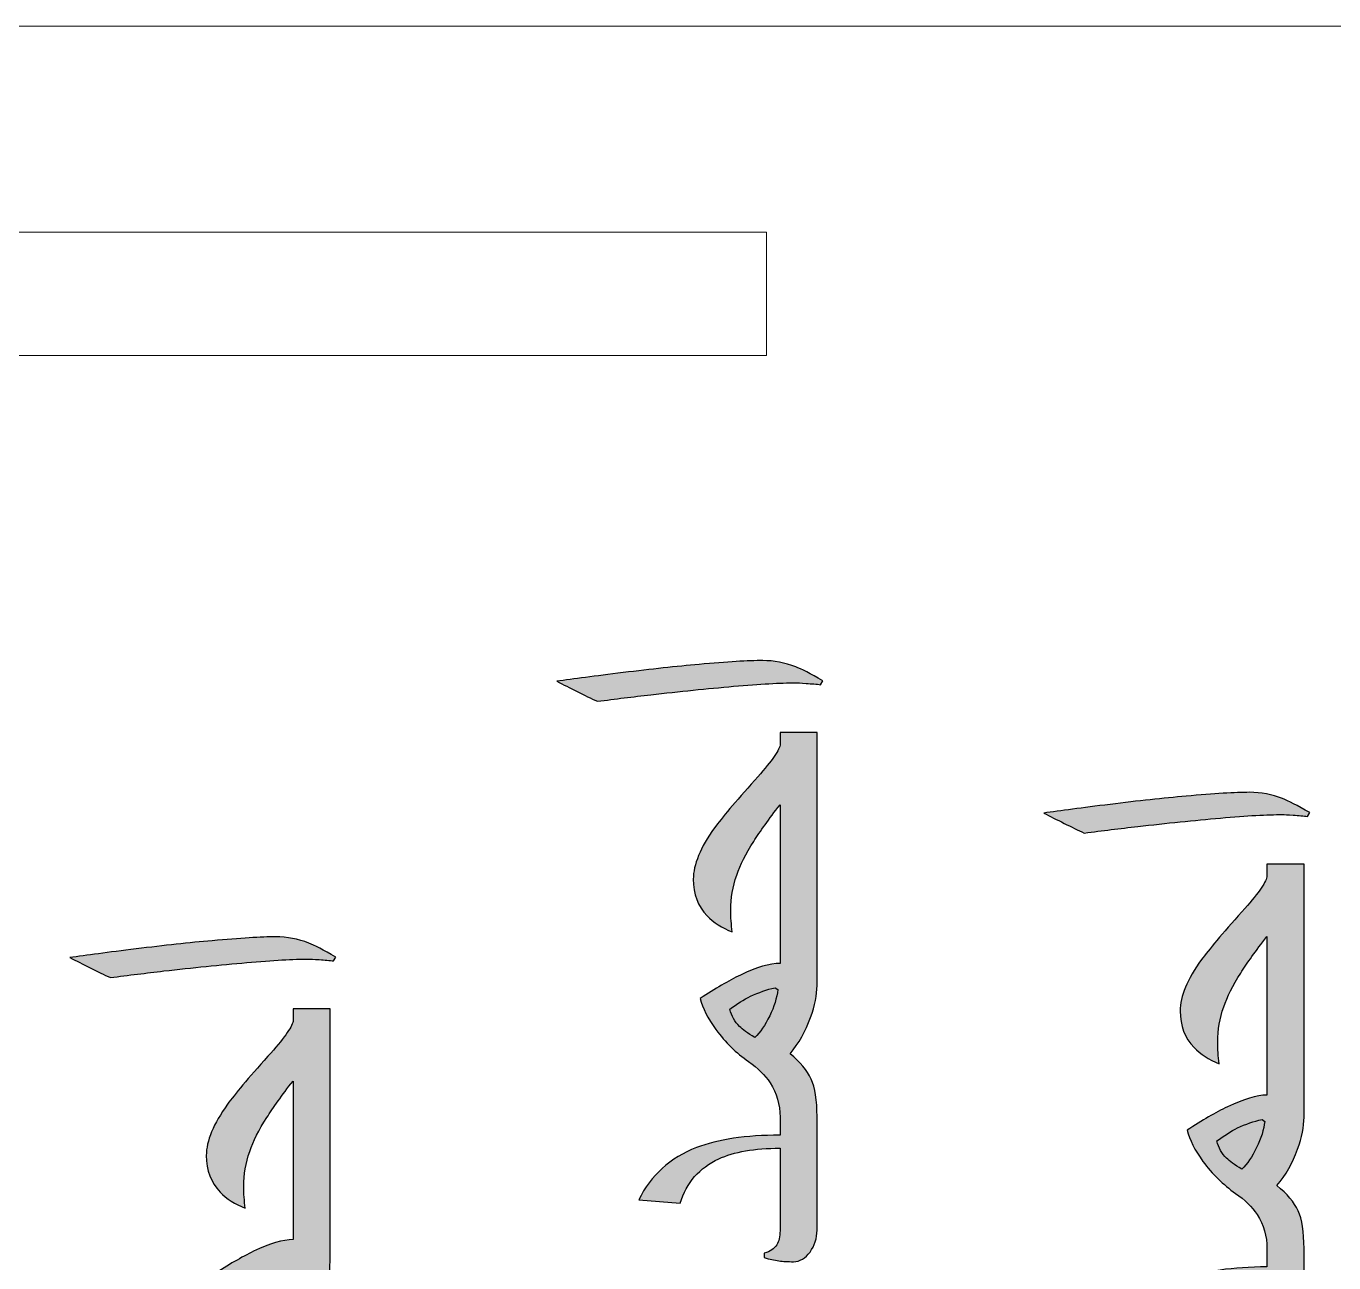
# Model space of a CAD drawing. Header units: millimetres. Extents: x -114 to 68, y -982 to -634.
# Drawn here: x -68.66 to -43.26, y -658.49 to -634.46 of the extents above; entities that cross this region are included whole.
import ezdxf

# ---------------------------------------------------------------- set-up
doc = ezdxf.new("R2010")
doc.units = ezdxf.units.MM
doc.header["$MEASUREMENT"] = 0
doc.layers.add('Layer 1', color=7, linetype='Continuous')

msp = doc.modelspace()

# ---------------------------------------------------------------- hatches: boundary and pattern name
at = {"layer": 'Layer 1', "true_color": 0x2b2a29}
h = msp.add_hatch(color=250, dxfattribs=at)
edge = h.paths.add_edge_path()
edge.add_spline(control_points=[(-54.3558, -646.7866), (-54.1356, -646.7866), (-53.9211, -646.8275), (-53.7151, -646.908), (-53.605, -646.9503), (-53.4301, -647.0406), (-53.1902, -647.1803), (-53.1902, -647.1803), (-53.2311, -647.2551), (-53.2311, -647.2551), (-53.3115, -647.2452), (-53.4032, -647.2367), (-53.5091, -647.2297), (-53.6135, -647.2226), (-53.6841, -647.2184), (-53.7193, -647.2184), (-54.0058, -647.2184), (-54.4066, -647.241), (-54.9202, -647.2861), (-55.4338, -647.3327), (-55.9701, -647.3863), (-56.5303, -647.4498), (-56.869, -647.4893), (-57.2147, -647.5317), (-57.5675, -647.5782), (-57.6888, -647.5232), (-57.8186, -647.4597), (-57.9597, -647.3891), (-58.0994, -647.3186), (-58.2307, -647.2523), (-58.3549, -647.1888), (-58.0416, -647.145), (-57.6112, -647.0886), (-57.0665, -647.0208), (-56.5204, -646.9531), (-56.0293, -646.8995), (-55.5905, -646.8614), (-55.0458, -646.812), (-54.6337, -646.7866), (-54.3558, -646.7866)], knot_values=[0, 0, 0, 0, 0.0769231, 0.0769231, 0.0769231, 0.1538462, 0.1538462, 0.1538462, 0.2307692, 0.2307692, 0.2307692, 0.3076923, 0.3076923, 0.3076923, 0.3846154, 0.3846154, 0.3846154, 0.4615385, 0.4615385, 0.4615385, 0.5384615, 0.5384615, 0.5384615, 0.6153846, 0.6153846, 0.6153846, 0.6923077, 0.6923077, 0.6923077, 0.7692308, 0.7692308, 0.7692308, 0.8461538, 0.8461538, 0.8461538, 0.9230769, 0.9230769, 0.9230769, 1, 1, 1, 1], degree=3, periodic=1)
h = msp.add_hatch(color=250, dxfattribs=at)
edge = h.paths.add_edge_path()
edge.add_spline(control_points=[(-53.3002, -648.1821), (-53.3002, -648.1821), (-53.3002, -652.6695), (-53.3002, -652.6695), (-53.3002, -652.6695), (-53.3002, -652.9574), (-53.3002, -652.9574), (-53.3002, -652.9574), (-53.3002, -653.0985), (-53.3002, -653.0985), (-53.3002, -653.2834), (-53.3426, -653.4908), (-53.4258, -653.7222), (-53.5218, -653.9889), (-53.6558, -654.2232), (-53.8252, -654.4278), (-53.6276, -654.5872), (-53.4907, -654.7509), (-53.4145, -654.9174), (-53.3383, -655.0839), (-53.3002, -655.3281), (-53.3002, -655.6484), (-53.3002, -655.6484), (-53.3002, -656.0082), (-53.3002, -656.0082), (-53.3002, -656.0082), (-53.3002, -656.2933), (-53.3002, -656.2933), (-53.3002, -656.2933), (-53.3002, -657.8554), (-53.3002, -657.8554), (-53.3002, -658.012), (-53.3454, -658.1531), (-53.4371, -658.2787), (-53.5274, -658.4029), (-53.6347, -658.4664), (-53.7589, -658.4664), (-53.8633, -658.4664), (-53.9578, -658.4607), (-54.0439, -658.4495), (-54.1286, -658.4382), (-54.2231, -658.417), (-54.3247, -658.3874), (-54.3247, -658.3874), (-54.3247, -658.3027), (-54.3247, -658.3027), (-54.2118, -658.2717), (-54.1314, -658.2166), (-54.082, -658.1376), (-54.0411, -658.0713), (-54.0199, -657.9796), (-54.0199, -657.8638), (-54.0199, -657.8638), (-54.0199, -656.2933), (-54.0199, -656.2933), (-54.0199, -656.2933), (-54.0199, -656.2622), (-54.0199, -656.2622), (-54.5138, -656.2622), (-54.9103, -656.3314), (-55.2109, -656.4697), (-55.5848, -656.6418), (-55.8346, -656.9283), (-55.9588, -657.329), (-55.9588, -657.329), (-56.7631, -657.2655), (-56.7631, -657.2655), (-56.5289, -656.7872), (-56.1549, -656.4485), (-55.6413, -656.2495), (-55.2278, -656.0887), (-54.6874, -656.0082), (-54.0199, -656.0082), (-54.0199, -656.0082), (-54.0199, -655.6611), (-54.0199, -655.6611), (-54.0199, -655.4099), (-54.0834, -655.187), (-54.2104, -654.9922), (-54.3106, -654.8398), (-54.4489, -654.7029), (-54.6295, -654.5788), (-54.8722, -654.4108), (-55.0839, -654.2034), (-55.2631, -653.9579), (-55.4226, -653.7377), (-55.5256, -653.5359), (-55.5693, -653.3511), (-55.28, -653.1606), (-55.019, -653.0096), (-54.7861, -652.8967), (-54.4715, -652.7457), (-54.2161, -652.6695), (-54.0213, -652.6695), (-54.0213, -652.6695), (-54.0199, -652.6695), (-54.0199, -652.6695), (-54.0199, -652.6695), (-54.0199, -649.5876), (-54.0199, -649.5876), (-54.2386, -649.8684), (-54.408, -650.1055), (-54.5293, -650.2988), (-54.6817, -650.5387), (-54.7918, -650.7574), (-54.8609, -650.9564), (-54.9385, -651.1794), (-54.9766, -651.4051), (-54.9766, -651.6337), (-54.9766, -651.7749), (-54.9668, -651.916), (-54.947, -652.0599), (-55.1502, -651.9795), (-55.3139, -651.875), (-55.4367, -651.7452), (-55.6159, -651.559), (-55.7048, -651.3219), (-55.7048, -651.034), (-55.7048, -650.7532), (-55.5665, -650.4216), (-55.2913, -650.0378), (-55.1544, -649.8487), (-54.892, -649.5382), (-54.5067, -649.1078), (-54.2076, -648.7748), (-54.0453, -648.549), (-54.0199, -648.4305), (-54.0199, -648.4305), (-54.0199, -648.1821), (-54.0199, -648.1821), (-54.0199, -648.1821), (-53.3002, -648.1821), (-53.3002, -648.1821)], knot_values=[0, 0, 0, 0, 0.0227273, 0.0227273, 0.0227273, 0.0454545, 0.0454545, 0.0454545, 0.0681818, 0.0681818, 0.0681818, 0.0909091, 0.0909091, 0.0909091, 0.1136364, 0.1136364, 0.1136364, 0.1363636, 0.1363636, 0.1363636, 0.1590909, 0.1590909, 0.1590909, 0.1818182, 0.1818182, 0.1818182, 0.2045455, 0.2045455, 0.2045455, 0.2272727, 0.2272727, 0.2272727, 0.25, 0.25, 0.25, 0.2727273, 0.2727273, 0.2727273, 0.2954545, 0.2954545, 0.2954545, 0.3181818, 0.3181818, 0.3181818, 0.3409091, 0.3409091, 0.3409091, 0.3636364, 0.3636364, 0.3636364, 0.3863636, 0.3863636, 0.3863636, 0.4090909, 0.4090909, 0.4090909, 0.4318182, 0.4318182, 0.4318182, 0.4545455, 0.4545455, 0.4545455, 0.4772727, 0.4772727, 0.4772727, 0.5, 0.5, 0.5, 0.5227273, 0.5227273, 0.5227273, 0.5454545, 0.5454545, 0.5454545, 0.5681818, 0.5681818, 0.5681818, 0.5909091, 0.5909091, 0.5909091, 0.6136364, 0.6136364, 0.6136364, 0.6363636, 0.6363636, 0.6363636, 0.6590909, 0.6590909, 0.6590909, 0.6818182, 0.6818182, 0.6818182, 0.7045455, 0.7045455, 0.7045455, 0.7272727, 0.7272727, 0.7272727, 0.75, 0.75, 0.75, 0.7727273, 0.7727273, 0.7727273, 0.7954545, 0.7954545, 0.7954545, 0.8181818, 0.8181818, 0.8181818, 0.8409091, 0.8409091, 0.8409091, 0.8636364, 0.8636364, 0.8636364, 0.8863636, 0.8863636, 0.8863636, 0.9090909, 0.9090909, 0.9090909, 0.9318182, 0.9318182, 0.9318182, 0.9545455, 0.9545455, 0.9545455, 0.9772727, 0.9772727, 0.9772727, 1, 1, 1, 1], degree=3, periodic=1)
h = msp.add_hatch(color=250, dxfattribs=at)
edge = h.paths.add_edge_path()
edge.add_spline(control_points=[(-44.8971, -649.3464), (-44.6769, -649.3464), (-44.4624, -649.3873), (-44.2564, -649.4678), (-44.1463, -649.5101), (-43.9714, -649.6004), (-43.7315, -649.7401), (-43.7315, -649.7401), (-43.7724, -649.8149), (-43.7724, -649.8149), (-43.8528, -649.805), (-43.9445, -649.7965), (-44.0504, -649.7895), (-44.1548, -649.7824), (-44.2254, -649.7782), (-44.2606, -649.7782), (-44.5471, -649.7782), (-44.9479, -649.8008), (-45.4615, -649.8459), (-45.9751, -649.8925), (-46.5114, -649.9461), (-47.0716, -650.0096), (-47.4103, -650.0491), (-47.756, -650.0915), (-48.1088, -650.138), (-48.2301, -650.083), (-48.3599, -650.0195), (-48.501, -649.9489), (-48.6407, -649.8784), (-48.772, -649.8121), (-48.8962, -649.7486), (-48.5829, -649.7048), (-48.1525, -649.6484), (-47.6078, -649.5806), (-47.0617, -649.5129), (-46.5706, -649.4593), (-46.1318, -649.4212), (-45.5871, -649.3718), (-45.175, -649.3464), (-44.8971, -649.3464)], knot_values=[0, 0, 0, 0, 0.0769231, 0.0769231, 0.0769231, 0.1538462, 0.1538462, 0.1538462, 0.2307692, 0.2307692, 0.2307692, 0.3076923, 0.3076923, 0.3076923, 0.3846154, 0.3846154, 0.3846154, 0.4615385, 0.4615385, 0.4615385, 0.5384615, 0.5384615, 0.5384615, 0.6153846, 0.6153846, 0.6153846, 0.6923077, 0.6923077, 0.6923077, 0.7692308, 0.7692308, 0.7692308, 0.8461538, 0.8461538, 0.8461538, 0.9230769, 0.9230769, 0.9230769, 1, 1, 1, 1], degree=3, periodic=1)
h = msp.add_hatch(color=250, dxfattribs=at)
edge = h.paths.add_edge_path()
edge.add_spline(control_points=[(-43.8415, -658.568), (-43.8415, -658.568), (-43.8415, -658.8531), (-43.8415, -658.8531), (-43.8415, -658.8531), (-43.8415, -660.4152), (-43.8415, -660.4152), (-43.8415, -660.5718), (-43.8867, -660.7129), (-43.9784, -660.8385), (-44.0687, -660.9627), (-44.176, -661.0262), (-44.3002, -661.0262), (-44.4046, -661.0262), (-44.4991, -661.0205), (-44.5852, -661.0093), (-44.6699, -660.998), (-44.7644, -660.9768), (-44.866, -660.9472), (-44.866, -660.9472), (-44.866, -660.8625), (-44.866, -660.8625), (-44.7531, -660.8315), (-44.6727, -660.7764), (-44.6233, -660.6974), (-44.5824, -660.6311), (-44.5612, -660.5394), (-44.5612, -660.4236), (-44.5612, -660.4236), (-44.5612, -658.8531), (-44.5612, -658.8531), (-44.5612, -658.8531), (-44.5612, -658.822), (-44.5612, -658.822), (-45.0551, -658.822), (-45.4516, -658.8912), (-45.7522, -659.0295), (-46.1261, -659.2016), (-46.3759, -659.4881), (-46.5001, -659.8888), (-46.5001, -659.8888), (-47.3044, -659.8253), (-47.3044, -659.8253), (-47.0702, -659.347), (-46.6962, -659.0083), (-46.1826, -658.8093), (-45.7691, -658.6485), (-45.2287, -658.568), (-44.5612, -658.568), (-44.5612, -658.568), (-44.5612, -658.2209), (-44.5612, -658.2209), (-44.5612, -657.9697), (-44.6247, -657.7468), (-44.7517, -657.552), (-44.8519, -657.3996), (-44.9902, -657.2627), (-45.1708, -657.1386), (-45.4135, -656.9706), (-45.6252, -656.7632), (-45.8044, -656.5177), (-45.9639, -656.2975), (-46.0669, -656.0957), (-46.1106, -655.9109), (-45.8213, -655.7204), (-45.5603, -655.5694), (-45.3274, -655.4565), (-45.0128, -655.3055), (-44.7574, -655.2293), (-44.5626, -655.2293), (-44.5626, -655.2293), (-44.5612, -655.2293), (-44.5612, -655.2293), (-44.5612, -655.2293), (-44.5612, -652.1474), (-44.5612, -652.1474), (-44.7799, -652.4282), (-44.9493, -652.6653), (-45.0706, -652.8586), (-45.223, -653.0985), (-45.3331, -653.3172), (-45.4022, -653.5162), (-45.4798, -653.7392), (-45.5179, -653.9649), (-45.5179, -654.1935), (-45.5179, -654.3347), (-45.5081, -654.4758), (-45.4883, -654.6197), (-45.6915, -654.5393), (-45.8552, -654.4348), (-45.978, -654.305), (-46.1572, -654.1188), (-46.2461, -653.8817), (-46.2461, -653.5938), (-46.2461, -653.313), (-46.1078, -652.9814), (-45.8326, -652.5976), (-45.6957, -652.4085), (-45.4333, -652.098), (-45.048, -651.6676), (-44.7489, -651.3346), (-44.5866, -651.1088), (-44.5612, -650.9903), (-44.5612, -650.9903), (-44.5612, -650.7419), (-44.5612, -650.7419), (-44.5612, -650.7419), (-43.8415, -650.7419), (-43.8415, -650.7419), (-43.8415, -650.7419), (-43.8415, -655.2293), (-43.8415, -655.2293), (-43.8415, -655.2293), (-43.8415, -655.5172), (-43.8415, -655.5172), (-43.8415, -655.5172), (-43.8415, -655.6583), (-43.8415, -655.6583), (-43.8415, -655.8432), (-43.8839, -656.0506), (-43.9671, -656.282), (-44.0631, -656.5487), (-44.1971, -656.783), (-44.3665, -656.9876), (-44.1689, -657.147), (-44.032, -657.3107), (-43.9558, -657.4772), (-43.8796, -657.6437), (-43.8415, -657.8879), (-43.8415, -658.2082), (-43.8415, -658.2082), (-43.8415, -658.568), (-43.8415, -658.568)], knot_values=[0, 0, 0, 0, 0.0227273, 0.0227273, 0.0227273, 0.0454545, 0.0454545, 0.0454545, 0.0681818, 0.0681818, 0.0681818, 0.0909091, 0.0909091, 0.0909091, 0.1136364, 0.1136364, 0.1136364, 0.1363636, 0.1363636, 0.1363636, 0.1590909, 0.1590909, 0.1590909, 0.1818182, 0.1818182, 0.1818182, 0.2045455, 0.2045455, 0.2045455, 0.2272727, 0.2272727, 0.2272727, 0.25, 0.25, 0.25, 0.2727273, 0.2727273, 0.2727273, 0.2954545, 0.2954545, 0.2954545, 0.3181818, 0.3181818, 0.3181818, 0.3409091, 0.3409091, 0.3409091, 0.3636364, 0.3636364, 0.3636364, 0.3863636, 0.3863636, 0.3863636, 0.4090909, 0.4090909, 0.4090909, 0.4318182, 0.4318182, 0.4318182, 0.4545455, 0.4545455, 0.4545455, 0.4772727, 0.4772727, 0.4772727, 0.5, 0.5, 0.5, 0.5227273, 0.5227273, 0.5227273, 0.5454545, 0.5454545, 0.5454545, 0.5681818, 0.5681818, 0.5681818, 0.5909091, 0.5909091, 0.5909091, 0.6136364, 0.6136364, 0.6136364, 0.6363636, 0.6363636, 0.6363636, 0.6590909, 0.6590909, 0.6590909, 0.6818182, 0.6818182, 0.6818182, 0.7045455, 0.7045455, 0.7045455, 0.7272727, 0.7272727, 0.7272727, 0.75, 0.75, 0.75, 0.7727273, 0.7727273, 0.7727273, 0.7954545, 0.7954545, 0.7954545, 0.8181818, 0.8181818, 0.8181818, 0.8409091, 0.8409091, 0.8409091, 0.8636364, 0.8636364, 0.8636364, 0.8863636, 0.8863636, 0.8863636, 0.9090909, 0.9090909, 0.9090909, 0.9318182, 0.9318182, 0.9318182, 0.9545455, 0.9545455, 0.9545455, 0.9772727, 0.9772727, 0.9772727, 1, 1, 1, 1], degree=3, periodic=1)
h = msp.add_hatch(color=250, dxfattribs=at)
edge = h.paths.add_edge_path()
edge.add_spline(control_points=[(-63.8145, -652.1545), (-63.5943, -652.1545), (-63.3798, -652.1954), (-63.1738, -652.2759), (-63.0637, -652.3182), (-62.8888, -652.4085), (-62.6489, -652.5482), (-62.6489, -652.5482), (-62.6898, -652.623), (-62.6898, -652.623), (-62.7702, -652.6131), (-62.8619, -652.6046), (-62.9678, -652.5976), (-63.0722, -652.5905), (-63.1428, -652.5863), (-63.178, -652.5863), (-63.4645, -652.5863), (-63.8653, -652.6089), (-64.3789, -652.654), (-64.8925, -652.7006), (-65.4288, -652.7542), (-65.989, -652.8177), (-66.3277, -652.8572), (-66.6734, -652.8996), (-67.0262, -652.9461), (-67.1475, -652.8911), (-67.2773, -652.8276), (-67.4184, -652.757), (-67.5581, -652.6865), (-67.6894, -652.6202), (-67.8136, -652.5567), (-67.5003, -652.5129), (-67.0699, -652.4565), (-66.5252, -652.3887), (-65.9791, -652.321), (-65.488, -652.2674), (-65.0492, -652.2293), (-64.5045, -652.1799), (-64.0924, -652.1545), (-63.8145, -652.1545)], knot_values=[0, 0, 0, 0, 0.0769231, 0.0769231, 0.0769231, 0.1538462, 0.1538462, 0.1538462, 0.2307692, 0.2307692, 0.2307692, 0.3076923, 0.3076923, 0.3076923, 0.3846154, 0.3846154, 0.3846154, 0.4615385, 0.4615385, 0.4615385, 0.5384615, 0.5384615, 0.5384615, 0.6153846, 0.6153846, 0.6153846, 0.6923077, 0.6923077, 0.6923077, 0.7692308, 0.7692308, 0.7692308, 0.8461538, 0.8461538, 0.8461538, 0.9230769, 0.9230769, 0.9230769, 1, 1, 1, 1], degree=3, periodic=1)
h = msp.add_hatch(color=250, dxfattribs=at)
edge = h.paths.add_edge_path()
edge.add_spline(control_points=[(-54.1159, -653.1437), (-54.2767, -653.1789), (-54.4348, -653.234), (-54.59, -653.3088), (-54.7212, -653.3723), (-54.8553, -653.4569), (-54.9936, -653.5613), (-54.9597, -653.6926), (-54.8976, -653.8041), (-54.8059, -653.8944), (-54.748, -653.955), (-54.6493, -654.027), (-54.511, -654.1089), (-54.4023, -654.0101), (-54.3064, -653.8704), (-54.2203, -653.6898), (-54.1342, -653.5105), (-54.082, -653.3398), (-54.0622, -653.1803), (-54.0622, -653.1803), (-54.1159, -653.1437), (-54.1159, -653.1437)], knot_values=[0, 0, 0, 0, 0.1428571, 0.1428571, 0.1428571, 0.2857143, 0.2857143, 0.2857143, 0.4285714, 0.4285714, 0.4285714, 0.5714286, 0.5714286, 0.5714286, 0.7142857, 0.7142857, 0.7142857, 0.8571429, 0.8571429, 0.8571429, 1, 1, 1, 1], degree=3, periodic=1)
h = msp.add_hatch(color=250, dxfattribs=at)
edge = h.paths.add_edge_path()
edge.add_spline(control_points=[(-62.7589, -661.3761), (-62.7589, -661.3761), (-62.7589, -661.6612), (-62.7589, -661.6612), (-62.7589, -661.6612), (-62.7589, -663.2233), (-62.7589, -663.2233), (-62.7589, -663.3799), (-62.8041, -663.521), (-62.8958, -663.6466), (-62.9861, -663.7708), (-63.0934, -663.8343), (-63.2176, -663.8343), (-63.322, -663.8343), (-63.4165, -663.8286), (-63.5026, -663.8174), (-63.5873, -663.8061), (-63.6818, -663.7849), (-63.7834, -663.7553), (-63.7834, -663.7553), (-63.7834, -663.6706), (-63.7834, -663.6706), (-63.6705, -663.6396), (-63.5901, -663.5845), (-63.5407, -663.5055), (-63.4998, -663.4392), (-63.4786, -663.3475), (-63.4786, -663.2317), (-63.4786, -663.2317), (-63.4786, -661.6612), (-63.4786, -661.6612), (-63.4786, -661.6612), (-63.4786, -661.6301), (-63.4786, -661.6301), (-63.9725, -661.6301), (-64.369, -661.6993), (-64.6696, -661.8376), (-65.0435, -662.0097), (-65.2933, -662.2962), (-65.4175, -662.6969), (-65.4175, -662.6969), (-66.2218, -662.6334), (-66.2218, -662.6334), (-65.9876, -662.1551), (-65.6136, -661.8164), (-65.1, -661.6174), (-64.6865, -661.4566), (-64.1461, -661.3761), (-63.4786, -661.3761), (-63.4786, -661.3761), (-63.4786, -661.029), (-63.4786, -661.029), (-63.4786, -660.7778), (-63.5421, -660.5549), (-63.6691, -660.3601), (-63.7693, -660.2077), (-63.9076, -660.0708), (-64.0882, -659.9467), (-64.3309, -659.7787), (-64.5426, -659.5713), (-64.7218, -659.3258), (-64.8813, -659.1056), (-64.9843, -658.9038), (-65.028, -658.719), (-64.7387, -658.5285), (-64.4777, -658.3775), (-64.2448, -658.2646), (-63.9302, -658.1136), (-63.6748, -658.0374), (-63.48, -658.0374), (-63.48, -658.0374), (-63.4786, -658.0374), (-63.4786, -658.0374), (-63.4786, -658.0374), (-63.4786, -654.9555), (-63.4786, -654.9555), (-63.6973, -655.2363), (-63.8667, -655.4734), (-63.988, -655.6667), (-64.1404, -655.9066), (-64.2505, -656.1253), (-64.3196, -656.3243), (-64.3972, -656.5473), (-64.4353, -656.773), (-64.4353, -657.0016), (-64.4353, -657.1428), (-64.4255, -657.2839), (-64.4057, -657.4278), (-64.6089, -657.3474), (-64.7726, -657.2429), (-64.8954, -657.1131), (-65.0746, -656.9269), (-65.1635, -656.6898), (-65.1635, -656.4019), (-65.1635, -656.1211), (-65.0252, -655.7895), (-64.75, -655.4057), (-64.6131, -655.2166), (-64.3507, -654.9061), (-63.9654, -654.4757), (-63.6663, -654.1427), (-63.504, -653.9169), (-63.4786, -653.7984), (-63.4786, -653.7984), (-63.4786, -653.55), (-63.4786, -653.55), (-63.4786, -653.55), (-62.7589, -653.55), (-62.7589, -653.55), (-62.7589, -653.55), (-62.7589, -658.0374), (-62.7589, -658.0374), (-62.7589, -658.0374), (-62.7589, -658.3253), (-62.7589, -658.3253), (-62.7589, -658.3253), (-62.7589, -658.4664), (-62.7589, -658.4664), (-62.7589, -658.6513), (-62.8013, -658.8587), (-62.8845, -659.0901), (-62.9805, -659.3568), (-63.1145, -659.5911), (-63.2839, -659.7957), (-63.0863, -659.9551), (-62.9494, -660.1188), (-62.8732, -660.2853), (-62.797, -660.4518), (-62.7589, -660.696), (-62.7589, -661.0163), (-62.7589, -661.0163), (-62.7589, -661.3761), (-62.7589, -661.3761)], knot_values=[0, 0, 0, 0, 0.0227273, 0.0227273, 0.0227273, 0.0454545, 0.0454545, 0.0454545, 0.0681818, 0.0681818, 0.0681818, 0.0909091, 0.0909091, 0.0909091, 0.1136364, 0.1136364, 0.1136364, 0.1363636, 0.1363636, 0.1363636, 0.1590909, 0.1590909, 0.1590909, 0.1818182, 0.1818182, 0.1818182, 0.2045455, 0.2045455, 0.2045455, 0.2272727, 0.2272727, 0.2272727, 0.25, 0.25, 0.25, 0.2727273, 0.2727273, 0.2727273, 0.2954545, 0.2954545, 0.2954545, 0.3181818, 0.3181818, 0.3181818, 0.3409091, 0.3409091, 0.3409091, 0.3636364, 0.3636364, 0.3636364, 0.3863636, 0.3863636, 0.3863636, 0.4090909, 0.4090909, 0.4090909, 0.4318182, 0.4318182, 0.4318182, 0.4545455, 0.4545455, 0.4545455, 0.4772727, 0.4772727, 0.4772727, 0.5, 0.5, 0.5, 0.5227273, 0.5227273, 0.5227273, 0.5454545, 0.5454545, 0.5454545, 0.5681818, 0.5681818, 0.5681818, 0.5909091, 0.5909091, 0.5909091, 0.6136364, 0.6136364, 0.6136364, 0.6363636, 0.6363636, 0.6363636, 0.6590909, 0.6590909, 0.6590909, 0.6818182, 0.6818182, 0.6818182, 0.7045455, 0.7045455, 0.7045455, 0.7272727, 0.7272727, 0.7272727, 0.75, 0.75, 0.75, 0.7727273, 0.7727273, 0.7727273, 0.7954545, 0.7954545, 0.7954545, 0.8181818, 0.8181818, 0.8181818, 0.8409091, 0.8409091, 0.8409091, 0.8636364, 0.8636364, 0.8636364, 0.8863636, 0.8863636, 0.8863636, 0.9090909, 0.9090909, 0.9090909, 0.9318182, 0.9318182, 0.9318182, 0.9545455, 0.9545455, 0.9545455, 0.9772727, 0.9772727, 0.9772727, 1, 1, 1, 1], degree=3, periodic=1)
h = msp.add_hatch(color=250, dxfattribs=at)
edge = h.paths.add_edge_path()
edge.add_spline(control_points=[(-44.6572, -655.7035), (-44.818, -655.7387), (-44.9761, -655.7938), (-45.1313, -655.8686), (-45.2625, -655.9321), (-45.3966, -656.0167), (-45.5349, -656.1211), (-45.501, -656.2524), (-45.4389, -656.3639), (-45.3472, -656.4542), (-45.2893, -656.5148), (-45.1906, -656.5868), (-45.0523, -656.6687), (-44.9436, -656.5699), (-44.8477, -656.4302), (-44.7616, -656.2496), (-44.6755, -656.0703), (-44.6233, -655.8996), (-44.6035, -655.7401), (-44.6035, -655.7401), (-44.6572, -655.7035), (-44.6572, -655.7035)], knot_values=[0, 0, 0, 0, 0.1428571, 0.1428571, 0.1428571, 0.2857143, 0.2857143, 0.2857143, 0.4285714, 0.4285714, 0.4285714, 0.5714286, 0.5714286, 0.5714286, 0.7142857, 0.7142857, 0.7142857, 0.8571429, 0.8571429, 0.8571429, 1, 1, 1, 1], degree=3, periodic=1)

# ---------------------------------------------------------------- linework, layer by layer
at = {"layer": 'Layer 1', "color": 230, "lineweight": 20}
msp.add_open_spline([(-109.4153, -724.459), (-109.4153, -724.459), (60.5847, -724.459), (60.5847, -724.459), (63.3347, -724.459), (65.5847, -722.2089), (65.5847, -719.4589), (65.5847, -719.4589), (65.5847, -639.4591), (65.5847, -639.4591), (65.5847, -636.7091), (63.3347, -634.459), (60.5847, -634.459), (60.5847, -634.459), (-109.4153, -634.459), (-109.4153, -634.459), (-112.1653, -634.459), (-114.4153, -636.7091), (-114.4153, -639.4591), (-114.4153, -639.4591), (-114.4153, -719.4589), (-114.4153, -719.4589), (-114.4153, -722.2089), (-112.1653, -724.459), (-109.4153, -724.459)], degree=3, knots=[0, 0, 0, 0, 0.125, 0.125, 0.125, 0.25, 0.25, 0.25, 0.375, 0.375, 0.375, 0.5, 0.5, 0.5, 0.625, 0.625, 0.625, 0.75, 0.75, 0.75, 0.875, 0.875, 0.875, 1, 1, 1, 1], dxfattribs=at)
msp.add_open_spline([(-109.4153, -724.459), (-109.4153, -724.459), (60.5847, -724.459), (60.5847, -724.459), (63.3347, -724.459), (65.5847, -722.2089), (65.5847, -719.4589), (65.5847, -719.4589), (65.5847, -639.4591), (65.5847, -639.4591), (65.5847, -636.7091), (63.3347, -634.459), (60.5847, -634.459), (60.5847, -634.459), (-109.4153, -634.459), (-109.4153, -634.459), (-112.1653, -634.459), (-114.4153, -636.7091), (-114.4153, -639.4591), (-114.4153, -639.4591), (-114.4153, -719.4589), (-114.4153, -719.4589), (-114.4153, -722.2089), (-112.1653, -724.459), (-109.4153, -724.459)], degree=3, knots=[0, 0, 0, 0, 0.125, 0.125, 0.125, 0.25, 0.25, 0.25, 0.375, 0.375, 0.375, 0.5, 0.5, 0.5, 0.625, 0.625, 0.625, 0.75, 0.75, 0.75, 0.875, 0.875, 0.875, 1, 1, 1, 1], dxfattribs=at)
msp.add_open_spline([(-109.4153, -724.459), (-109.4153, -724.459), (60.5847, -724.459), (60.5847, -724.459), (63.3347, -724.459), (65.5847, -722.2089), (65.5847, -719.4589), (65.5847, -719.4589), (65.5847, -639.4591), (65.5847, -639.4591), (65.5847, -636.7091), (63.3347, -634.459), (60.5847, -634.459), (60.5847, -634.459), (-109.4153, -634.459), (-109.4153, -634.459), (-112.1653, -634.459), (-114.4153, -636.7091), (-114.4153, -639.4591), (-114.4153, -639.4591), (-114.4153, -719.4589), (-114.4153, -719.4589), (-114.4153, -722.2089), (-112.1653, -724.459), (-109.4153, -724.459)], degree=3, knots=[0, 0, 0, 0, 0.125, 0.125, 0.125, 0.25, 0.25, 0.25, 0.375, 0.375, 0.375, 0.5, 0.5, 0.5, 0.625, 0.625, 0.625, 0.75, 0.75, 0.75, 0.875, 0.875, 0.875, 1, 1, 1, 1], dxfattribs=at)
msp.add_open_spline([(-109.4153, -724.459), (-109.4153, -724.459), (60.5847, -724.459), (60.5847, -724.459), (63.3347, -724.459), (65.5847, -722.2089), (65.5847, -719.4589), (65.5847, -719.4589), (65.5847, -639.4591), (65.5847, -639.4591), (65.5847, -636.7091), (63.3347, -634.459), (60.5847, -634.459), (60.5847, -634.459), (-109.4153, -634.459), (-109.4153, -634.459), (-112.1653, -634.459), (-114.4153, -636.7091), (-114.4153, -639.4591), (-114.4153, -639.4591), (-114.4153, -719.4589), (-114.4153, -719.4589), (-114.4153, -722.2089), (-112.1653, -724.459), (-109.4153, -724.459)], degree=3, knots=[0, 0, 0, 0, 0.125, 0.125, 0.125, 0.25, 0.25, 0.25, 0.375, 0.375, 0.375, 0.5, 0.5, 0.5, 0.625, 0.625, 0.625, 0.75, 0.75, 0.75, 0.875, 0.875, 0.875, 1, 1, 1, 1], dxfattribs=at)
at = {"layer": 'Layer 1', "color": 250, "lineweight": 20}
msp.add_open_spline([(-84.2843, -640.859), (-84.2843, -640.859), (-54.2843, -640.859), (-54.2843, -640.859), (-54.2843, -640.859), (-54.2843, -638.459), (-54.2843, -638.459), (-54.2843, -638.459), (-84.2843, -638.459), (-84.2843, -638.459), (-84.2843, -638.459), (-84.2843, -640.859), (-84.2843, -640.859)], degree=3, knots=[0, 0, 0, 0, 0.25, 0.25, 0.25, 0.5, 0.5, 0.5, 0.75, 0.75, 0.75, 1, 1, 1, 1], dxfattribs=at)
msp.add_open_spline([(-84.2843, -640.859), (-84.2843, -640.859), (-54.2843, -640.859), (-54.2843, -640.859), (-54.2843, -640.859), (-54.2843, -638.459), (-54.2843, -638.459), (-54.2843, -638.459), (-84.2843, -638.459), (-84.2843, -638.459), (-84.2843, -638.459), (-84.2843, -640.859), (-84.2843, -640.859)], degree=3, knots=[0, 0, 0, 0, 0.25, 0.25, 0.25, 0.5, 0.5, 0.5, 0.75, 0.75, 0.75, 1, 1, 1, 1], dxfattribs=at)
msp.add_open_spline([(-84.2843, -640.859), (-84.2843, -640.859), (-54.2843, -640.859), (-54.2843, -640.859), (-54.2843, -640.859), (-54.2843, -638.459), (-54.2843, -638.459), (-54.2843, -638.459), (-84.2843, -638.459), (-84.2843, -638.459), (-84.2843, -638.459), (-84.2843, -640.859), (-84.2843, -640.859)], degree=3, knots=[0, 0, 0, 0, 0.25, 0.25, 0.25, 0.5, 0.5, 0.5, 0.75, 0.75, 0.75, 1, 1, 1, 1], dxfattribs=at)
msp.add_open_spline([(-84.2843, -640.859), (-84.2843, -640.859), (-54.2843, -640.859), (-54.2843, -640.859), (-54.2843, -640.859), (-54.2843, -638.459), (-54.2843, -638.459), (-54.2843, -638.459), (-84.2843, -638.459), (-84.2843, -638.459), (-84.2843, -638.459), (-84.2843, -640.859), (-84.2843, -640.859)], degree=3, knots=[0, 0, 0, 0, 0.25, 0.25, 0.25, 0.5, 0.5, 0.5, 0.75, 0.75, 0.75, 1, 1, 1, 1], dxfattribs=at)
at = {"layer": 'Layer 1', "color": 250}
for points, knots in [([(-54.3558, -646.7866), (-54.1356, -646.7866), (-53.9211, -646.8275), (-53.7151, -646.908), (-53.605, -646.9503), (-53.4301, -647.0406), (-53.1902, -647.1803), (-53.1902, -647.1803), (-53.2311, -647.2551), (-53.2311, -647.2551), (-53.3115, -647.2452), (-53.4032, -647.2367), (-53.5091, -647.2297), (-53.6135, -647.2226), (-53.6841, -647.2184), (-53.7193, -647.2184), (-54.0058, -647.2184), (-54.4066, -647.241), (-54.9202, -647.2861), (-55.4338, -647.3327), (-55.9701, -647.3863), (-56.5303, -647.4498), (-56.869, -647.4893), (-57.2147, -647.5317), (-57.5675, -647.5782), (-57.6888, -647.5232), (-57.8186, -647.4597), (-57.9597, -647.3891), (-58.0994, -647.3186), (-58.2307, -647.2523), (-58.3549, -647.1888), (-58.0416, -647.145), (-57.6112, -647.0886), (-57.0665, -647.0208), (-56.5204, -646.9531), (-56.0293, -646.8995), (-55.5905, -646.8614), (-55.0458, -646.812), (-54.6337, -646.7866), (-54.3558, -646.7866)], [0, 0, 0, 0, 0.0769231, 0.0769231, 0.0769231, 0.1538462, 0.1538462, 0.1538462, 0.2307692, 0.2307692, 0.2307692, 0.3076923, 0.3076923, 0.3076923, 0.3846154, 0.3846154, 0.3846154, 0.4615385, 0.4615385, 0.4615385, 0.5384615, 0.5384615, 0.5384615, 0.6153846, 0.6153846, 0.6153846, 0.6923077, 0.6923077, 0.6923077, 0.7692308, 0.7692308, 0.7692308, 0.8461538, 0.8461538, 0.8461538, 0.9230769, 0.9230769, 0.9230769, 1, 1, 1, 1]), ([(-53.3002, -648.1821), (-53.3002, -648.1821), (-53.3002, -652.6695), (-53.3002, -652.6695), (-53.3002, -652.6695), (-53.3002, -652.9574), (-53.3002, -652.9574), (-53.3002, -652.9574), (-53.3002, -653.0985), (-53.3002, -653.0985), (-53.3002, -653.2834), (-53.3426, -653.4908), (-53.4258, -653.7222), (-53.5218, -653.9889), (-53.6558, -654.2232), (-53.8252, -654.4278), (-53.6276, -654.5872), (-53.4907, -654.7509), (-53.4145, -654.9174), (-53.3383, -655.0839), (-53.3002, -655.3281), (-53.3002, -655.6484), (-53.3002, -655.6484), (-53.3002, -656.0082), (-53.3002, -656.0082), (-53.3002, -656.0082), (-53.3002, -656.2933), (-53.3002, -656.2933), (-53.3002, -656.2933), (-53.3002, -657.8554), (-53.3002, -657.8554), (-53.3002, -658.012), (-53.3454, -658.1531), (-53.4371, -658.2787), (-53.5274, -658.4029), (-53.6347, -658.4664), (-53.7589, -658.4664), (-53.8633, -658.4664), (-53.9578, -658.4607), (-54.0439, -658.4495), (-54.1286, -658.4382), (-54.2231, -658.417), (-54.3247, -658.3874), (-54.3247, -658.3874), (-54.3247, -658.3027), (-54.3247, -658.3027), (-54.2118, -658.2717), (-54.1314, -658.2166), (-54.082, -658.1376), (-54.0411, -658.0713), (-54.0199, -657.9796), (-54.0199, -657.8638), (-54.0199, -657.8638), (-54.0199, -656.2933), (-54.0199, -656.2933), (-54.0199, -656.2933), (-54.0199, -656.2622), (-54.0199, -656.2622), (-54.5138, -656.2622), (-54.9103, -656.3314), (-55.2109, -656.4697), (-55.5848, -656.6418), (-55.8346, -656.9283), (-55.9588, -657.329), (-55.9588, -657.329), (-56.7631, -657.2655), (-56.7631, -657.2655), (-56.5289, -656.7872), (-56.1549, -656.4485), (-55.6413, -656.2495), (-55.2278, -656.0887), (-54.6874, -656.0082), (-54.0199, -656.0082), (-54.0199, -656.0082), (-54.0199, -655.6611), (-54.0199, -655.6611), (-54.0199, -655.4099), (-54.0834, -655.187), (-54.2104, -654.9922), (-54.3106, -654.8398), (-54.4489, -654.7029), (-54.6295, -654.5788), (-54.8722, -654.4108), (-55.0839, -654.2034), (-55.2631, -653.9579), (-55.4226, -653.7377), (-55.5256, -653.5359), (-55.5693, -653.3511), (-55.28, -653.1606), (-55.019, -653.0096), (-54.7861, -652.8967), (-54.4715, -652.7457), (-54.2161, -652.6695), (-54.0213, -652.6695), (-54.0213, -652.6695), (-54.0199, -652.6695), (-54.0199, -652.6695), (-54.0199, -652.6695), (-54.0199, -649.5876), (-54.0199, -649.5876), (-54.2386, -649.8684), (-54.408, -650.1055), (-54.5293, -650.2988), (-54.6817, -650.5387), (-54.7918, -650.7574), (-54.8609, -650.9564), (-54.9385, -651.1794), (-54.9766, -651.4051), (-54.9766, -651.6337), (-54.9766, -651.7749), (-54.9668, -651.916), (-54.947, -652.0599), (-55.1502, -651.9795), (-55.3139, -651.875), (-55.4367, -651.7452), (-55.6159, -651.559), (-55.7048, -651.3219), (-55.7048, -651.034), (-55.7048, -650.7532), (-55.5665, -650.4216), (-55.2913, -650.0378), (-55.1544, -649.8487), (-54.892, -649.5382), (-54.5067, -649.1078), (-54.2076, -648.7748), (-54.0453, -648.549), (-54.0199, -648.4305), (-54.0199, -648.4305), (-54.0199, -648.1821), (-54.0199, -648.1821), (-54.0199, -648.1821), (-53.3002, -648.1821), (-53.3002, -648.1821)], [0, 0, 0, 0, 0.0227273, 0.0227273, 0.0227273, 0.0454545, 0.0454545, 0.0454545, 0.0681818, 0.0681818, 0.0681818, 0.0909091, 0.0909091, 0.0909091, 0.1136364, 0.1136364, 0.1136364, 0.1363636, 0.1363636, 0.1363636, 0.1590909, 0.1590909, 0.1590909, 0.1818182, 0.1818182, 0.1818182, 0.2045455, 0.2045455, 0.2045455, 0.2272727, 0.2272727, 0.2272727, 0.25, 0.25, 0.25, 0.2727273, 0.2727273, 0.2727273, 0.2954545, 0.2954545, 0.2954545, 0.3181818, 0.3181818, 0.3181818, 0.3409091, 0.3409091, 0.3409091, 0.3636364, 0.3636364, 0.3636364, 0.3863636, 0.3863636, 0.3863636, 0.4090909, 0.4090909, 0.4090909, 0.4318182, 0.4318182, 0.4318182, 0.4545455, 0.4545455, 0.4545455, 0.4772727, 0.4772727, 0.4772727, 0.5, 0.5, 0.5, 0.5227273, 0.5227273, 0.5227273, 0.5454545, 0.5454545, 0.5454545, 0.5681818, 0.5681818, 0.5681818, 0.5909091, 0.5909091, 0.5909091, 0.6136364, 0.6136364, 0.6136364, 0.6363636, 0.6363636, 0.6363636, 0.6590909, 0.6590909, 0.6590909, 0.6818182, 0.6818182, 0.6818182, 0.7045455, 0.7045455, 0.7045455, 0.7272727, 0.7272727, 0.7272727, 0.75, 0.75, 0.75, 0.7727273, 0.7727273, 0.7727273, 0.7954545, 0.7954545, 0.7954545, 0.8181818, 0.8181818, 0.8181818, 0.8409091, 0.8409091, 0.8409091, 0.8636364, 0.8636364, 0.8636364, 0.8863636, 0.8863636, 0.8863636, 0.9090909, 0.9090909, 0.9090909, 0.9318182, 0.9318182, 0.9318182, 0.9545455, 0.9545455, 0.9545455, 0.9772727, 0.9772727, 0.9772727, 1, 1, 1, 1]), ([(-44.8971, -649.3464), (-44.6769, -649.3464), (-44.4624, -649.3873), (-44.2564, -649.4678), (-44.1463, -649.5101), (-43.9714, -649.6004), (-43.7315, -649.7401), (-43.7315, -649.7401), (-43.7724, -649.8149), (-43.7724, -649.8149), (-43.8528, -649.805), (-43.9445, -649.7965), (-44.0504, -649.7895), (-44.1548, -649.7824), (-44.2254, -649.7782), (-44.2606, -649.7782), (-44.5471, -649.7782), (-44.9479, -649.8008), (-45.4615, -649.8459), (-45.9751, -649.8925), (-46.5114, -649.9461), (-47.0716, -650.0096), (-47.4103, -650.0491), (-47.756, -650.0915), (-48.1088, -650.138), (-48.2301, -650.083), (-48.3599, -650.0195), (-48.501, -649.9489), (-48.6407, -649.8784), (-48.772, -649.8121), (-48.8962, -649.7486), (-48.5829, -649.7048), (-48.1525, -649.6484), (-47.6078, -649.5806), (-47.0617, -649.5129), (-46.5706, -649.4593), (-46.1318, -649.4212), (-45.5871, -649.3718), (-45.175, -649.3464), (-44.8971, -649.3464)], [0, 0, 0, 0, 0.0769231, 0.0769231, 0.0769231, 0.1538462, 0.1538462, 0.1538462, 0.2307692, 0.2307692, 0.2307692, 0.3076923, 0.3076923, 0.3076923, 0.3846154, 0.3846154, 0.3846154, 0.4615385, 0.4615385, 0.4615385, 0.5384615, 0.5384615, 0.5384615, 0.6153846, 0.6153846, 0.6153846, 0.6923077, 0.6923077, 0.6923077, 0.7692308, 0.7692308, 0.7692308, 0.8461538, 0.8461538, 0.8461538, 0.9230769, 0.9230769, 0.9230769, 1, 1, 1, 1]), ([(-43.8415, -658.568), (-43.8415, -658.568), (-43.8415, -658.8531), (-43.8415, -658.8531), (-43.8415, -658.8531), (-43.8415, -660.4152), (-43.8415, -660.4152), (-43.8415, -660.5718), (-43.8867, -660.7129), (-43.9784, -660.8385), (-44.0687, -660.9627), (-44.176, -661.0262), (-44.3002, -661.0262), (-44.4046, -661.0262), (-44.4991, -661.0205), (-44.5852, -661.0093), (-44.6699, -660.998), (-44.7644, -660.9768), (-44.866, -660.9472), (-44.866, -660.9472), (-44.866, -660.8625), (-44.866, -660.8625), (-44.7531, -660.8315), (-44.6727, -660.7764), (-44.6233, -660.6974), (-44.5824, -660.6311), (-44.5612, -660.5394), (-44.5612, -660.4236), (-44.5612, -660.4236), (-44.5612, -658.8531), (-44.5612, -658.8531), (-44.5612, -658.8531), (-44.5612, -658.822), (-44.5612, -658.822), (-45.0551, -658.822), (-45.4516, -658.8912), (-45.7522, -659.0295), (-46.1261, -659.2016), (-46.3759, -659.4881), (-46.5001, -659.8888), (-46.5001, -659.8888), (-47.3044, -659.8253), (-47.3044, -659.8253), (-47.0702, -659.347), (-46.6962, -659.0083), (-46.1826, -658.8093), (-45.7691, -658.6485), (-45.2287, -658.568), (-44.5612, -658.568), (-44.5612, -658.568), (-44.5612, -658.2209), (-44.5612, -658.2209), (-44.5612, -657.9697), (-44.6247, -657.7468), (-44.7517, -657.552), (-44.8519, -657.3996), (-44.9902, -657.2627), (-45.1708, -657.1386), (-45.4135, -656.9706), (-45.6252, -656.7632), (-45.8044, -656.5177), (-45.9639, -656.2975), (-46.0669, -656.0957), (-46.1106, -655.9109), (-45.8213, -655.7204), (-45.5603, -655.5694), (-45.3274, -655.4565), (-45.0128, -655.3055), (-44.7574, -655.2293), (-44.5626, -655.2293), (-44.5626, -655.2293), (-44.5612, -655.2293), (-44.5612, -655.2293), (-44.5612, -655.2293), (-44.5612, -652.1474), (-44.5612, -652.1474), (-44.7799, -652.4282), (-44.9493, -652.6653), (-45.0706, -652.8586), (-45.223, -653.0985), (-45.3331, -653.3172), (-45.4022, -653.5162), (-45.4798, -653.7392), (-45.5179, -653.9649), (-45.5179, -654.1935), (-45.5179, -654.3347), (-45.5081, -654.4758), (-45.4883, -654.6197), (-45.6915, -654.5393), (-45.8552, -654.4348), (-45.978, -654.305), (-46.1572, -654.1188), (-46.2461, -653.8817), (-46.2461, -653.5938), (-46.2461, -653.313), (-46.1078, -652.9814), (-45.8326, -652.5976), (-45.6957, -652.4085), (-45.4333, -652.098), (-45.048, -651.6676), (-44.7489, -651.3346), (-44.5866, -651.1088), (-44.5612, -650.9903), (-44.5612, -650.9903), (-44.5612, -650.7419), (-44.5612, -650.7419), (-44.5612, -650.7419), (-43.8415, -650.7419), (-43.8415, -650.7419), (-43.8415, -650.7419), (-43.8415, -655.2293), (-43.8415, -655.2293), (-43.8415, -655.2293), (-43.8415, -655.5172), (-43.8415, -655.5172), (-43.8415, -655.5172), (-43.8415, -655.6583), (-43.8415, -655.6583), (-43.8415, -655.8432), (-43.8839, -656.0506), (-43.9671, -656.282), (-44.0631, -656.5487), (-44.1971, -656.783), (-44.3665, -656.9876), (-44.1689, -657.147), (-44.032, -657.3107), (-43.9558, -657.4772), (-43.8796, -657.6437), (-43.8415, -657.8879), (-43.8415, -658.2082), (-43.8415, -658.2082), (-43.8415, -658.568), (-43.8415, -658.568)], [0, 0, 0, 0, 0.0227273, 0.0227273, 0.0227273, 0.0454545, 0.0454545, 0.0454545, 0.0681818, 0.0681818, 0.0681818, 0.0909091, 0.0909091, 0.0909091, 0.1136364, 0.1136364, 0.1136364, 0.1363636, 0.1363636, 0.1363636, 0.1590909, 0.1590909, 0.1590909, 0.1818182, 0.1818182, 0.1818182, 0.2045455, 0.2045455, 0.2045455, 0.2272727, 0.2272727, 0.2272727, 0.25, 0.25, 0.25, 0.2727273, 0.2727273, 0.2727273, 0.2954545, 0.2954545, 0.2954545, 0.3181818, 0.3181818, 0.3181818, 0.3409091, 0.3409091, 0.3409091, 0.3636364, 0.3636364, 0.3636364, 0.3863636, 0.3863636, 0.3863636, 0.4090909, 0.4090909, 0.4090909, 0.4318182, 0.4318182, 0.4318182, 0.4545455, 0.4545455, 0.4545455, 0.4772727, 0.4772727, 0.4772727, 0.5, 0.5, 0.5, 0.5227273, 0.5227273, 0.5227273, 0.5454545, 0.5454545, 0.5454545, 0.5681818, 0.5681818, 0.5681818, 0.5909091, 0.5909091, 0.5909091, 0.6136364, 0.6136364, 0.6136364, 0.6363636, 0.6363636, 0.6363636, 0.6590909, 0.6590909, 0.6590909, 0.6818182, 0.6818182, 0.6818182, 0.7045455, 0.7045455, 0.7045455, 0.7272727, 0.7272727, 0.7272727, 0.75, 0.75, 0.75, 0.7727273, 0.7727273, 0.7727273, 0.7954545, 0.7954545, 0.7954545, 0.8181818, 0.8181818, 0.8181818, 0.8409091, 0.8409091, 0.8409091, 0.8636364, 0.8636364, 0.8636364, 0.8863636, 0.8863636, 0.8863636, 0.9090909, 0.9090909, 0.9090909, 0.9318182, 0.9318182, 0.9318182, 0.9545455, 0.9545455, 0.9545455, 0.9772727, 0.9772727, 0.9772727, 1, 1, 1, 1]), ([(-63.8145, -652.1545), (-63.5943, -652.1545), (-63.3798, -652.1954), (-63.1738, -652.2759), (-63.0637, -652.3182), (-62.8888, -652.4085), (-62.6489, -652.5482), (-62.6489, -652.5482), (-62.6898, -652.623), (-62.6898, -652.623), (-62.7702, -652.6131), (-62.8619, -652.6046), (-62.9678, -652.5976), (-63.0722, -652.5905), (-63.1428, -652.5863), (-63.178, -652.5863), (-63.4645, -652.5863), (-63.8653, -652.6089), (-64.3789, -652.654), (-64.8925, -652.7006), (-65.4288, -652.7542), (-65.989, -652.8177), (-66.3277, -652.8572), (-66.6734, -652.8996), (-67.0262, -652.9461), (-67.1475, -652.8911), (-67.2773, -652.8276), (-67.4184, -652.757), (-67.5581, -652.6865), (-67.6894, -652.6202), (-67.8136, -652.5567), (-67.5003, -652.5129), (-67.0699, -652.4565), (-66.5252, -652.3887), (-65.9791, -652.321), (-65.488, -652.2674), (-65.0492, -652.2293), (-64.5045, -652.1799), (-64.0924, -652.1545), (-63.8145, -652.1545)], [0, 0, 0, 0, 0.0769231, 0.0769231, 0.0769231, 0.1538462, 0.1538462, 0.1538462, 0.2307692, 0.2307692, 0.2307692, 0.3076923, 0.3076923, 0.3076923, 0.3846154, 0.3846154, 0.3846154, 0.4615385, 0.4615385, 0.4615385, 0.5384615, 0.5384615, 0.5384615, 0.6153846, 0.6153846, 0.6153846, 0.6923077, 0.6923077, 0.6923077, 0.7692308, 0.7692308, 0.7692308, 0.8461538, 0.8461538, 0.8461538, 0.9230769, 0.9230769, 0.9230769, 1, 1, 1, 1]), ([(-54.1159, -653.1437), (-54.2767, -653.1789), (-54.4348, -653.234), (-54.59, -653.3088), (-54.7212, -653.3723), (-54.8553, -653.4569), (-54.9936, -653.5613), (-54.9597, -653.6926), (-54.8976, -653.8041), (-54.8059, -653.8944), (-54.748, -653.955), (-54.6493, -654.027), (-54.511, -654.1089), (-54.4023, -654.0101), (-54.3064, -653.8704), (-54.2203, -653.6898), (-54.1342, -653.5105), (-54.082, -653.3398), (-54.0622, -653.1803), (-54.0622, -653.1803), (-54.1159, -653.1437), (-54.1159, -653.1437)], [0, 0, 0, 0, 0.1428571, 0.1428571, 0.1428571, 0.2857143, 0.2857143, 0.2857143, 0.4285714, 0.4285714, 0.4285714, 0.5714286, 0.5714286, 0.5714286, 0.7142857, 0.7142857, 0.7142857, 0.8571429, 0.8571429, 0.8571429, 1, 1, 1, 1]), ([(-62.7589, -661.3761), (-62.7589, -661.3761), (-62.7589, -661.6612), (-62.7589, -661.6612), (-62.7589, -661.6612), (-62.7589, -663.2233), (-62.7589, -663.2233), (-62.7589, -663.3799), (-62.8041, -663.521), (-62.8958, -663.6466), (-62.9861, -663.7708), (-63.0934, -663.8343), (-63.2176, -663.8343), (-63.322, -663.8343), (-63.4165, -663.8286), (-63.5026, -663.8174), (-63.5873, -663.8061), (-63.6818, -663.7849), (-63.7834, -663.7553), (-63.7834, -663.7553), (-63.7834, -663.6706), (-63.7834, -663.6706), (-63.6705, -663.6396), (-63.5901, -663.5845), (-63.5407, -663.5055), (-63.4998, -663.4392), (-63.4786, -663.3475), (-63.4786, -663.2317), (-63.4786, -663.2317), (-63.4786, -661.6612), (-63.4786, -661.6612), (-63.4786, -661.6612), (-63.4786, -661.6301), (-63.4786, -661.6301), (-63.9725, -661.6301), (-64.369, -661.6993), (-64.6696, -661.8376), (-65.0435, -662.0097), (-65.2933, -662.2962), (-65.4175, -662.6969), (-65.4175, -662.6969), (-66.2218, -662.6334), (-66.2218, -662.6334), (-65.9876, -662.1551), (-65.6136, -661.8164), (-65.1, -661.6174), (-64.6865, -661.4566), (-64.1461, -661.3761), (-63.4786, -661.3761), (-63.4786, -661.3761), (-63.4786, -661.029), (-63.4786, -661.029), (-63.4786, -660.7778), (-63.5421, -660.5549), (-63.6691, -660.3601), (-63.7693, -660.2077), (-63.9076, -660.0708), (-64.0882, -659.9467), (-64.3309, -659.7787), (-64.5426, -659.5713), (-64.7218, -659.3258), (-64.8813, -659.1056), (-64.9843, -658.9038), (-65.028, -658.719), (-64.7387, -658.5285), (-64.4777, -658.3775), (-64.2448, -658.2646), (-63.9302, -658.1136), (-63.6748, -658.0374), (-63.48, -658.0374), (-63.48, -658.0374), (-63.4786, -658.0374), (-63.4786, -658.0374), (-63.4786, -658.0374), (-63.4786, -654.9555), (-63.4786, -654.9555), (-63.6973, -655.2363), (-63.8667, -655.4734), (-63.988, -655.6667), (-64.1404, -655.9066), (-64.2505, -656.1253), (-64.3196, -656.3243), (-64.3972, -656.5473), (-64.4353, -656.773), (-64.4353, -657.0016), (-64.4353, -657.1428), (-64.4255, -657.2839), (-64.4057, -657.4278), (-64.6089, -657.3474), (-64.7726, -657.2429), (-64.8954, -657.1131), (-65.0746, -656.9269), (-65.1635, -656.6898), (-65.1635, -656.4019), (-65.1635, -656.1211), (-65.0252, -655.7895), (-64.75, -655.4057), (-64.6131, -655.2166), (-64.3507, -654.9061), (-63.9654, -654.4757), (-63.6663, -654.1427), (-63.504, -653.9169), (-63.4786, -653.7984), (-63.4786, -653.7984), (-63.4786, -653.55), (-63.4786, -653.55), (-63.4786, -653.55), (-62.7589, -653.55), (-62.7589, -653.55), (-62.7589, -653.55), (-62.7589, -658.0374), (-62.7589, -658.0374), (-62.7589, -658.0374), (-62.7589, -658.3253), (-62.7589, -658.3253), (-62.7589, -658.3253), (-62.7589, -658.4664), (-62.7589, -658.4664), (-62.7589, -658.6513), (-62.8013, -658.8587), (-62.8845, -659.0901), (-62.9805, -659.3568), (-63.1145, -659.5911), (-63.2839, -659.7957), (-63.0863, -659.9551), (-62.9494, -660.1188), (-62.8732, -660.2853), (-62.797, -660.4518), (-62.7589, -660.696), (-62.7589, -661.0163), (-62.7589, -661.0163), (-62.7589, -661.3761), (-62.7589, -661.3761)], [0, 0, 0, 0, 0.0227273, 0.0227273, 0.0227273, 0.0454545, 0.0454545, 0.0454545, 0.0681818, 0.0681818, 0.0681818, 0.0909091, 0.0909091, 0.0909091, 0.1136364, 0.1136364, 0.1136364, 0.1363636, 0.1363636, 0.1363636, 0.1590909, 0.1590909, 0.1590909, 0.1818182, 0.1818182, 0.1818182, 0.2045455, 0.2045455, 0.2045455, 0.2272727, 0.2272727, 0.2272727, 0.25, 0.25, 0.25, 0.2727273, 0.2727273, 0.2727273, 0.2954545, 0.2954545, 0.2954545, 0.3181818, 0.3181818, 0.3181818, 0.3409091, 0.3409091, 0.3409091, 0.3636364, 0.3636364, 0.3636364, 0.3863636, 0.3863636, 0.3863636, 0.4090909, 0.4090909, 0.4090909, 0.4318182, 0.4318182, 0.4318182, 0.4545455, 0.4545455, 0.4545455, 0.4772727, 0.4772727, 0.4772727, 0.5, 0.5, 0.5, 0.5227273, 0.5227273, 0.5227273, 0.5454545, 0.5454545, 0.5454545, 0.5681818, 0.5681818, 0.5681818, 0.5909091, 0.5909091, 0.5909091, 0.6136364, 0.6136364, 0.6136364, 0.6363636, 0.6363636, 0.6363636, 0.6590909, 0.6590909, 0.6590909, 0.6818182, 0.6818182, 0.6818182, 0.7045455, 0.7045455, 0.7045455, 0.7272727, 0.7272727, 0.7272727, 0.75, 0.75, 0.75, 0.7727273, 0.7727273, 0.7727273, 0.7954545, 0.7954545, 0.7954545, 0.8181818, 0.8181818, 0.8181818, 0.8409091, 0.8409091, 0.8409091, 0.8636364, 0.8636364, 0.8636364, 0.8863636, 0.8863636, 0.8863636, 0.9090909, 0.9090909, 0.9090909, 0.9318182, 0.9318182, 0.9318182, 0.9545455, 0.9545455, 0.9545455, 0.9772727, 0.9772727, 0.9772727, 1, 1, 1, 1]), ([(-44.6572, -655.7035), (-44.818, -655.7387), (-44.9761, -655.7938), (-45.1313, -655.8686), (-45.2625, -655.9321), (-45.3966, -656.0167), (-45.5349, -656.1211), (-45.501, -656.2524), (-45.4389, -656.3639), (-45.3472, -656.4542), (-45.2893, -656.5148), (-45.1906, -656.5868), (-45.0523, -656.6687), (-44.9436, -656.5699), (-44.8477, -656.4302), (-44.7616, -656.2496), (-44.6755, -656.0703), (-44.6233, -655.8996), (-44.6035, -655.7401), (-44.6035, -655.7401), (-44.6572, -655.7035), (-44.6572, -655.7035)], [0, 0, 0, 0, 0.1428571, 0.1428571, 0.1428571, 0.2857143, 0.2857143, 0.2857143, 0.4285714, 0.4285714, 0.4285714, 0.5714286, 0.5714286, 0.5714286, 0.7142857, 0.7142857, 0.7142857, 0.8571429, 0.8571429, 0.8571429, 1, 1, 1, 1])]:
    msp.add_open_spline(points, degree=3, knots=knots, dxfattribs=at)

doc.saveas('drawing.dxf')
